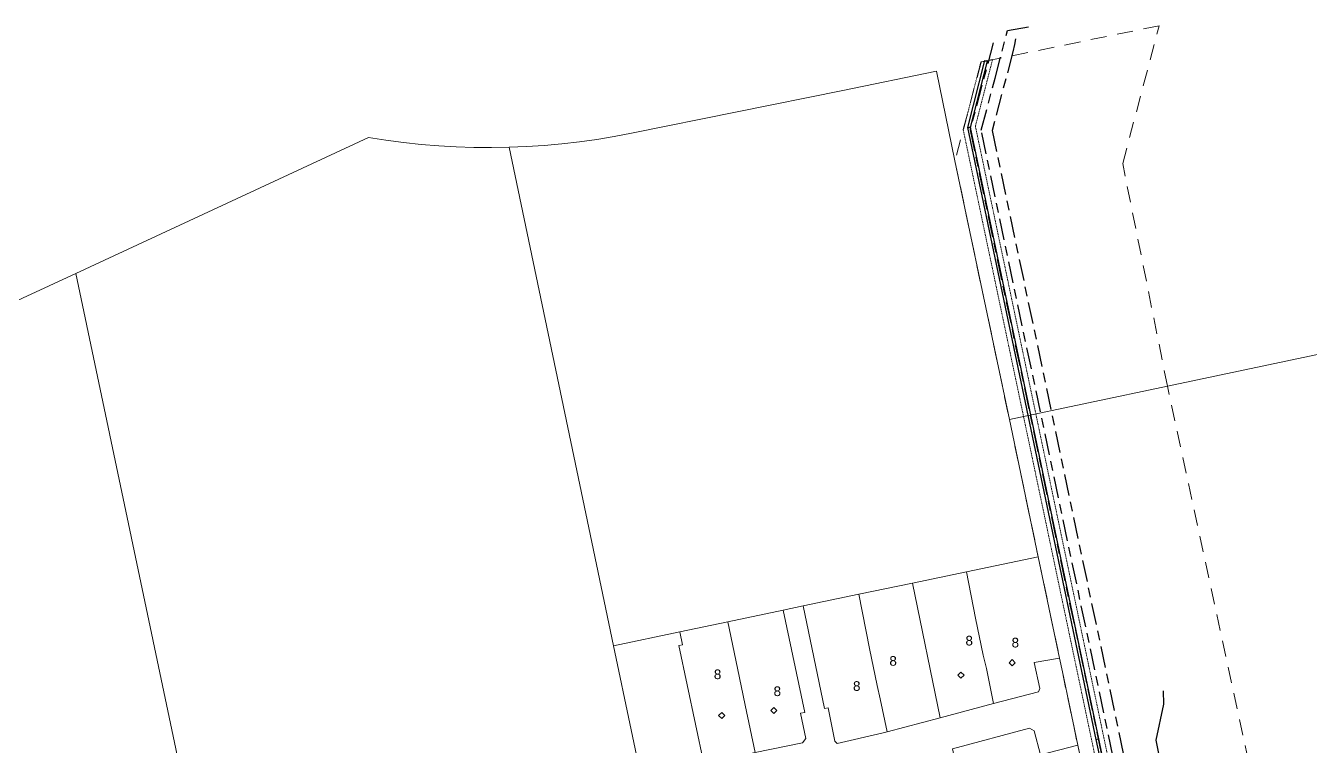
# Model space of a CAD drawing. Header units: metres. Extents: x 314590 to 317940, y 6263421 to 6264427.
# Drawn here: x 317316.8 to 317556.4, y 6264263.6 to 6264398 of the extents above; entities that cross this region are included whole.
import ezdxf
from ezdxf.enums import TextEntityAlignment as Align

# ---------------------------------------------------------------- set-up
doc = ezdxf.new("R2010")
doc.units = ezdxf.units.M
for name, pattern in [('Cable Exist UG', [8.2, 4, -1.2, 1.8, -1.2]), ('Dash', [5, 3, -2]), ('HIDDEN', [0.375, 0.25, -0.125]), ('HIDDEN2', [0.1875, 0.125, -0.0625])]:
    doc.linetypes.add(name, pattern=pattern)
doc.layers.get('0').update_dxf_attribs({"color": 6})
for name, color, linetype, lineweight in [('Cadastre Buildings_SP_EXT', 9, 'Continuous', 5), ('Cadastre Easements_SP_EXT', 9, 'Continuous', 5), ('Cadastre Land Parcels_SP_EXT', 9, 'Continuous', 5), ('Cadastre Other Property_SP_EXT', 9, 'HIDDEN', 5)]:
    doc.layers.add(name, color=color, linetype=linetype, lineweight=lineweight)
for name, color, linetype in [('Duct_SP_EXT', 7, 'Continuous'), ('Mains_HV_EXT', 7, 'Continuous'), ('Services_SP_EXT', 7, 'Continuous')]:
    doc.layers.add(name, color=color, linetype=linetype)
doc.styles.get("Standard").update_dxf_attribs({"font": 'arial.ttf'})

# ---------------------------------------------------------------- blocks, each defined once
blk = doc.blocks.new('CCP_EXT')
at = {"flags": 9}
blk.add_attdef('NOTES', text='', height=0.2, dxfattribs=at).set_placement((0, -2), align=Align.MIDDLE_LEFT)
blk.add_wipeout([(0, 0.57), (0.57, 0), (0, -0.57), (-0.57, 0)])
blk.add_lwpolyline([(-0.57, 0), (0, 0.57), (0.57, 0), (0, -0.57), (-0.57, 0)])
at = {"flags": 1}
blk.add_attdef('Z', (0, 0), '', height=0.2, dxfattribs=at)
at = {"flags": 9}
for tag, p in [('CCP_TYPE', (0, 0)), ('CONSTRUCTED_VOLTAGE', (0, -0.2)), ('OPERATING_VOLTAGE', (0, -0.6)), ('ORIENTATION', (0, -0.8)), ('OWNED_BY', (0, -1)), ('STATE', (0, -1.8)), ('NO_PHASES', (0, -0.4)), ('USAGE', (0, -1.2)), ('LEGEND', (0, -1.4)), ('LIFE_SUPPORT', (0, -1.6))]:
    blk.add_attdef(tag, text='', height=0.2, dxfattribs=at).set_placement(p, align=Align.MIDDLE_LEFT)

msp = doc.modelspace()

# ---------------------------------------------------------------- linework, layer by layer
at = {"layer": 'Cadastre Buildings_SP_EXT', "linetype": 'Continuous'}
msp.add_lwpolyline([(317490.09, 6264372.85), (317486.68, 6264389.55), (317469.2, 6264385.95), (317429.8, 6264377.96), (317426.56, 6264377.35), (317423.32, 6264376.81), (317420.06, 6264376.36), (317416.79, 6264375.99), (317413.51, 6264375.7), (317410.22, 6264375.5), (317406.95, 6264375.38), (317422.37, 6264301.72), (317426.43, 6264282.38), (317438.76, 6264284.97), (317447.73, 6264286.85), (317458.03, 6264289), (317461.79, 6264289.79), (317472.18, 6264291.97), (317482.16, 6264294.06), (317492.28, 6264296.18), (317505.64, 6264298.95), (317500.26, 6264324.55), (317490.09, 6264372.85)], close=True, dxfattribs=at)
at = {"layer": 'Cadastre Land Parcels_SP_EXT', "linetype": 'Continuous'}
for points in [[(317433.03, 6264251), (317426.43, 6264282.38), (317422.37, 6264301.72), (317406.95, 6264375.38), (317406.95, 6264375.38), (317403.68, 6264375.33), (317400.39, 6264375.34), (317397.09, 6264375.43), (317393.81, 6264375.6), (317390.52, 6264375.88), (317387.25, 6264376.23), (317383.98, 6264376.68), (317380.74, 6264377.19), (317333.2, 6264355.12), (317326.15, 6264351.84), (317388.22, 6264056.51)], [(317388.22, 6264056.51), (317326.15, 6264351.84), (317306.19, 6264342.63)], [(317489.65, 6264263.11), (317503.99, 6264267.02), (317504.87, 6264266.47), (317506.03, 6264262.04), (317513, 6264263.83), (317510.13, 6264277.52), (317509.6, 6264280.07), (317504.9, 6264279.27), (317505.93, 6264274.41), (317505.66, 6264273.8), (317497.31, 6264271.58), (317487.35, 6264268.93), (317477.44, 6264266.3), (317477.44, 6264266.3), (317476.45, 6264266.03), (317468.11, 6264264.11), (317467.71, 6264264.56), (317466.45, 6264270.81), (317465.75, 6264270.66), (317461.79, 6264289.79), (317458.03, 6264289), (317462.08, 6264269.94), (317461.31, 6264269.78), (317462.28, 6264265.07), (317461.64, 6264264.28), (317452.83, 6264262.44)], [(317443.25, 6264260.43), (317438.62, 6264282.4), (317439.31, 6264282.53), (317438.76, 6264284.97), (317426.43, 6264282.38), (317433.03, 6264251)]]:
    msp.add_lwpolyline(points, dxfattribs=at)
for points in [[(317509.6, 6264280.07), (317505.64, 6264298.95), (317492.28, 6264296.18), (317493.95, 6264287.49), (317495.39, 6264280.61), (317495.96, 6264278.1), (317497.31, 6264271.58), (317505.66, 6264273.8), (317505.93, 6264274.41), (317504.9, 6264279.27), (317509.6, 6264280.07)], [(317477.44, 6264266.3), (317487.35, 6264268.93), (317482.16, 6264294.06), (317472.18, 6264291.97), (317474.18, 6264281.83), (317475.62, 6264274.96), (317476.15, 6264272.44), (317477.44, 6264266.3)], [(317497.31, 6264271.58), (317495.96, 6264278.1), (317495.39, 6264280.61), (317493.95, 6264287.49), (317492.28, 6264296.18), (317482.16, 6264294.06), (317487.35, 6264268.93), (317497.31, 6264271.58)], [(317477.44, 6264266.3), (317476.15, 6264272.44), (317475.62, 6264274.96), (317474.18, 6264281.83), (317472.18, 6264291.97), (317461.79, 6264289.79), (317465.75, 6264270.66), (317466.45, 6264270.81), (317467.71, 6264264.56), (317468.11, 6264264.11), (317476.45, 6264266.03), (317477.44, 6264266.3)], [(317452.83, 6264262.44), (317451, 6264271.31), (317449.55, 6264278.17), (317447.73, 6264286.85), (317438.76, 6264284.97), (317439.31, 6264282.53), (317438.62, 6264282.4), (317443.25, 6264260.43), (317452.83, 6264262.44)], [(317452.83, 6264262.44), (317461.64, 6264264.28), (317462.28, 6264265.07), (317461.31, 6264269.78), (317462.08, 6264269.94), (317458.03, 6264289), (317447.73, 6264286.85), (317449.55, 6264278.17), (317451, 6264271.31), (317452.83, 6264262.44)], [(317513, 6264263.83), (317506.03, 6264262.04), (317504.87, 6264266.47), (317503.99, 6264267.02), (317489.65, 6264263.11), (317490.68, 6264258.21), (317490.89, 6264257.22), (317492.49, 6264257.54), (317498.45, 6264252.63), (317499.07, 6264253.45), (317508.83, 6264246.1), (317515.92, 6264249.92), (317515.65, 6264251.22), (317513, 6264263.83)]]:
    msp.add_lwpolyline(points, close=True, dxfattribs=at)
at = {"layer": 'Duct_SP_EXT'}
for p, q in [((317492.48, 6264379.07), (317495.68, 6264391.53)), ((317492.97, 6264379.06), (317496.14, 6264391.41)), ((317495.68, 6264391.53), (317495.91, 6264391.47)), ((317496.14, 6264391.41), (317495.91, 6264391.47)), ((317492.48, 6264379.07), (317492.72, 6264379.06)), ((317492.97, 6264379.06), (317492.72, 6264379.06)), ((317516.46, 6264264.89), (317516.69, 6264264.94)), ((317516.46, 6264264.89), (317516.69, 6264264.94)), ((317517.66, 6264259.16), (317516.46, 6264264.89)), ((317516.93, 6264264.99), (317516.69, 6264264.94)), ((317516.93, 6264264.99), (317516.69, 6264264.94)), ((317518.14, 6264259.21), (317516.93, 6264264.99))]:
    msp.add_line(p, q, dxfattribs=at)
at = {"layer": 'Duct_SP_EXT', "linetype": 'Continuous'}
msp.add_lwpolyline([(317528.92, 6264273.96), (317528.97, 6264271.44), (317527.55, 6264264.75), (317529.93, 6264252.86)], dxfattribs=at)

# ---------------------------------------------------------------- texts
at = {"layer": 'Cadastre Land Parcels_SP_EXT'}
for p in [(317492.06, 6264282.42), (317500.66, 6264282.05), (317477.87, 6264278.64), (317445.13, 6264276.14), (317456.27, 6264272.98), (317471.08, 6264273.95)]:
    msp.add_text('8', height=1.8, dxfattribs=at).set_placement(p)

# ---------------------------------------------------------------- next in the draw order: block references
at = {"layer": 'Services_SP_EXT'}
for p in [(317500.77, 6264279.21), (317491.22, 6264276.86), (317446.6, 6264269.34), (317456.31, 6264270.28)]:
    msp.add_blockref('CCP_EXT', p, dxfattribs=at)

# ---------------------------------------------------------------- next in the draw order: linework, layer by layer
at = {"layer": 'Cadastre Buildings_SP_EXT', "linetype": 'Continuous'}
msp.add_lwpolyline([(317595.95, 6264344.77), (317529.74, 6264330.78), (317500.26, 6264324.55), (317505.64, 6264298.95), (317509.6, 6264280.07), (317510.13, 6264277.52), (317513, 6264263.83), (317515.65, 6264251.22)], dxfattribs=at)
at = {"layer": 'Cadastre Easements_SP_EXT', "linetype": 'Dash'}
msp.add_lwpolyline([(317548.01, 6264246.14), (317529.74, 6264330.78), (317529.74, 6264330.78), (317521.38, 6264372.32), (317528.19, 6264398.04), (317494.99, 6264391.25), (317490.09, 6264372.85), (317500.26, 6264324.55), (317505.64, 6264298.95), (317509.6, 6264280.07), (317510.13, 6264277.52), (317513, 6264263.83), (317515.65, 6264251.22)], dxfattribs=at)
at = {"layer": 'Cadastre Other Property_SP_EXT', "linetype": 'HIDDEN2'}
msp.add_lwpolyline([(317518.36, 6264251.61), (317520.65, 6264251.99), (317493.91, 6264379.28), (317497.11, 6264391.71), (317494.93, 6264391.27), (317491.66, 6264378.54), (317518.36, 6264251.61)], close=True, dxfattribs=at)
at = {"layer": 'Duct_SP_EXT'}
for p, q in [((317516.46, 6264264.89), (317492.48, 6264379.07)), ((317516.93, 6264264.99), (317492.97, 6264379.06))]:
    msp.add_line(p, q, dxfattribs=at)
at = {"layer": 'Mains_HV_EXT', "linetype": 'Cable Exist UG'}
for points in [[(317521.25, 6264253.79), (317494.98, 6264378.56), (317497.6, 6264388.28), (317499.9, 6264397.16), (317499.9, 6264397.16), (317503.95, 6264397.85)], [(317497.23, 6264394.86), (317492.92, 6264378.61), (317524.23, 6264229.75), (317511.71, 6264212.86)], [(317501.41, 6264395.56), (317501.2, 6264394.55), (317500.91, 6264393.14), (317500.91, 6264393.14), (317497.03, 6264378.51), (317522.98, 6264255.11)]]:
    msp.add_lwpolyline(points, dxfattribs=at)

doc.saveas('drawing.dxf')
